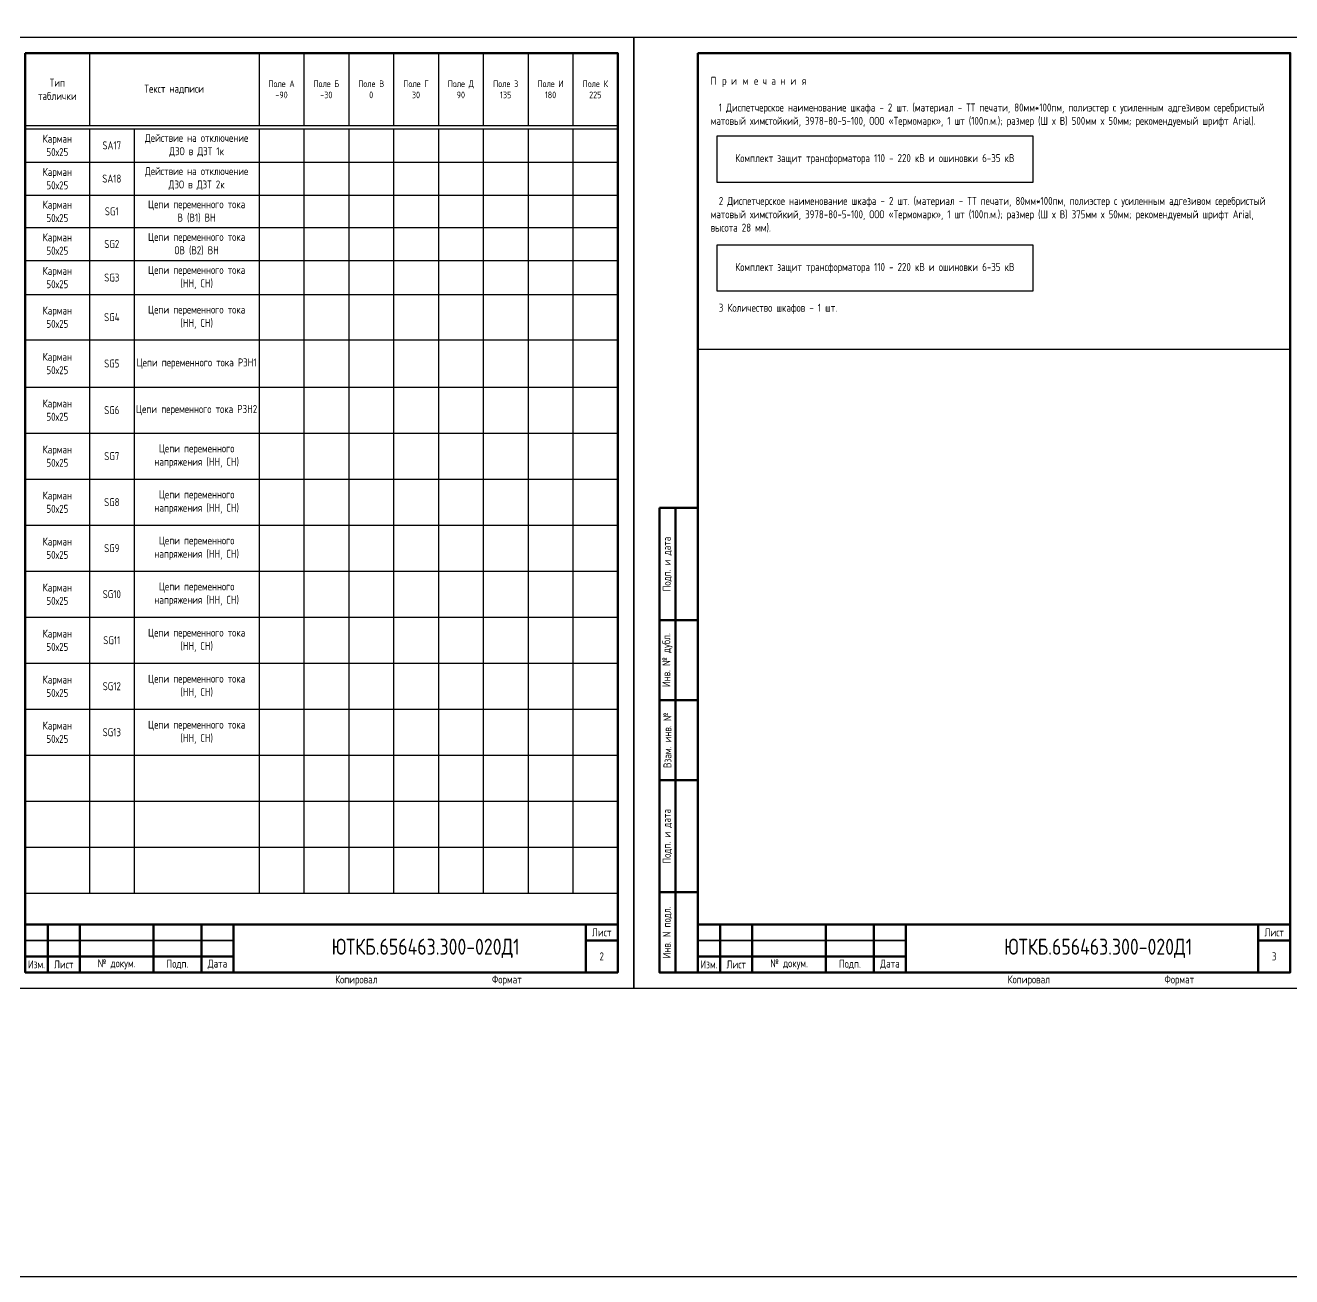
# Model space of a CAD drawing. Header units: millimetres. Extents: x -1117 to 5846, y -90 to 586.
# Drawn here: x -820 to -424.6, y -90 to 300.7 of the extents above; entities that cross this region are included whole.
import ezdxf

# ---------------------------------------------------------------- set-up
doc = ezdxf.new("R2010")
doc.units = ezdxf.units.MM
doc.styles.add('Gost_type_A', font='GOST_0.TTF')

# ---------------------------------------------------------------- blocks, each defined once
blk = doc.blocks.new('Формат_А4')
blk.add_lwpolyline([(0, 297), (0, 0), (-210, 0), (-210, 297)], close=True)
at = {"lineweight": 50}
blk.add_lwpolyline([(-190, 292), (-5, 292), (-5, 5), (-190, 5)], close=True, dxfattribs=at)
blk = doc.blocks.new('*T24')
at = {"color": 0, "linetype": 'ByBlock', "lineweight": -2, "transparency": 16777216}
for p, q in [((0, 0), (185, 0)), ((0, 0), (0, -237.02)), ((20, 0), (20, -22.61)), ((73, 0), (73, -22.61)), ((87, 0), (87, -22.61)), ((101, 0), (101, -22.61)), ((115, 0), (115, -22.61)), ((129, 0), (129, -22.61)), ((143, 0), (143, -22.61)), ((157, 0), (157, -22.61)), ((171, 0), (171, -22.61)), ((185, 0), (185, -237.02)), ((210, 0), (395, 0)), ((210, 0), (210, -262.31)), ((230, 0), (230, -22.61)), ((283, 0), (283, -22.61)), ((297, 0), (297, -22.61)), ((311, 0), (311, -22.61)), ((325, 0), (325, -22.61)), ((339, 0), (339, -22.61)), ((353, 0), (353, -22.61)), ((367, 0), (367, -22.61)), ((381, 0), (381, -22.61)), ((395, 0), (395, -262.31)), ((0, -22.61), (185, -22.61)), ((0, -23.61), (185, -23.61)), ((20, -23.61), (20, -237.02)), ((34, -23.61), (34, -237.02)), ((73, -23.61), (73, -237.02)), ((87, -23.61), (87, -237.02)), ((101, -23.61), (101, -237.02)), ((115, -23.61), (115, -237.02)), ((129, -23.61), (129, -237.02)), ((143, -23.61), (143, -237.02)), ((157, -23.61), (157, -237.02)), ((171, -23.61), (171, -237.02)), ((210, -22.61), (395, -22.61)), ((210, -23.61), (395, -23.61)), ((230, -23.61), (230, -262.31)), ((244, -23.61), (244, -262.31)), ((283, -23.61), (283, -262.31)), ((297, -23.61), (297, -262.31)), ((311, -23.61), (311, -262.31)), ((325, -23.61), (325, -262.31)), ((339, -23.61), (339, -262.31)), ((353, -23.61), (353, -262.31)), ((367, -23.61), (367, -262.31)), ((381, -23.61), (381, -262.31)), ((0, -33.28), (185, -33.28)), ((210, -33.99), (395, -33.99)), ((0, -42.95), (185, -42.95)), ((210, -44.37), (395, -44.37)), ((0, -52.62), (185, -52.62)), ((210, -54.4), (395, -54.4)), ((0, -62.29), (185, -62.29)), ((210, -64.78), (395, -64.78)), ((0, -71.96), (185, -71.96)), ((210, -75.34), (395, -75.34)), ((0, -81.98), (185, -81.98)), ((210, -89.54), (395, -89.54)), ((0, -91.65), (185, -91.65)), ((0, -102.04), (185, -102.04)), ((210, -104.27), (395, -104.27)), ((0, -112.42), (185, -112.42)), ((210, -118.64), (395, -118.64)), ((0, -122.8), (185, -122.8)), ((0, -133.19), (185, -133.19)), ((210, -133), (395, -133)), ((0, -143.57), (185, -143.57)), ((210, -147.37), (395, -147.37)), ((0, -153.95), (185, -153.95)), ((210, -161.74), (395, -161.74)), ((0, -164.34), (185, -164.34)), ((0, -174.72), (185, -174.72)), ((210, -176.11), (395, -176.11)), ((0, -185.1), (185, -185.1)), ((210, -190.47), (395, -190.47)), ((0, -195.49), (185, -195.49)), ((210, -204.84), (395, -204.84)), ((0, -205.87), (185, -205.87)), ((0, -216.25), (185, -216.25)), ((210, -219.21), (395, -219.21)), ((0, -226.64), (185, -226.64)), ((0, -237.02), (185, -237.02)), ((210, -233.58), (395, -233.58)), ((210, -247.94), (395, -247.94)), ((210, -262.31), (395, -262.31))]:
    blk.add_line(p, q, dxfattribs=at)
at = {"color": 0, "transparency": 16777216, "char_height": 2.5, "attachment_point": 5, "style": 'Gost_type_A'}
for s, insert, width in [('Тип таблички', (10, -11.3), 17), ('Текст надписи', (46.5, -11.3), 50), ('{\\H0.83333x;\\C256;Поле А \\P-90}', (80, -11.3), 11), ('{\\H0.83333x;\\C256;Поле Б\\P-30}', (94, -11.3), 11), ('{\\H0.83333x;\\C256;Поле В\\P0}', (108, -11.3), 11), ('{\\H0.83333x;\\C256;Поле Г\\P30}', (122, -11.3), 11), ('{\\H0.83333x;\\C256;Поле Д\\P90}', (136, -11.3), 11), ('{\\H0.83333x;\\C256;Поле З\\P135}', (150, -11.3), 11), ('{\\H0.83333x;\\C256;Поле И\\P180}', (164, -11.3), 11), ('{\\H0.83333x;\\C256;Поле К\\P225}', (178, -11.3), 11), ('Тип таблички', (220, -11.3), 17), ('Текст надписи', (256.5, -11.3), 50), ('{\\H0.83333x;\\C256;Поле А \\P-90}', (290, -11.3), 11), ('{\\H0.83333x;\\C256;Поле Б\\P-30}', (304, -11.3), 11), ('{\\H0.83333x;\\C256;Поле В\\P0}', (318, -11.3), 11), ('{\\H0.83333x;\\C256;Поле Г\\P30}', (332, -11.3), 11), ('{\\H0.83333x;\\C256;Поле Д\\P90}', (346, -11.3), 11), ('{\\H0.83333x;\\C256;Поле З\\P135}', (360, -11.3), 11), ('{\\H0.83333x;\\C256;Поле И\\P180}', (374, -11.3), 11), ('{\\H0.83333x;\\C256;Поле К\\P225}', (388, -11.3), 11), ('Карман\\P50х25', (10, -28.44), 17), ('A1', (27, -28.44), 11), ('ИЭУ', (53.5, -28.44), 36), ('Карман\\P50х25', (220, -28.8), 17), ('SA17', (237, -28.8), 11), ('Действие на отключение\\PДЗО в ДЗТ 1к', (263.5, -28.8), 36), ('Карман\\P50х25', (10, -38.11), 17), ('Действие на отключение\\PДЗО в ДЗТ 2к', (263.5, -39.18), 36), ('A1.1', (27, -38.11), 11), ('ИЧМ ИЭУ', (53.5, -38.11), 36), ('Карман\\P50х25', (220, -39.18), 17), ('SA18', (237, -39.18), 11), ('Карман\\P50х25', (10, -47.78), 17), ('A2', (27, -47.78), 11), ('ИЭУ', (53.5, -47.78), 36), ('Карман\\P50х25', (220, -49.39), 17), ('Цепи переменного тока \\PВ (В1) ВН', (263.5, -49.39), 36), ('SG1', (237, -49.39), 11), ('Карман\\P50х25', (10, -57.45), 17), ('A2.1', (27, -57.45), 11), ('ИЧМ ИЭУ', (53.5, -57.45), 36), ('Карман\\P50х25', (220, -59.59), 17), ('SG2', (237, -59.59), 11), ('Цепи переменного тока \\PОВ (В2) ВН', (263.5, -59.59), 36), ('Карман\\P50х25', (10, -67.12), 17), ('HL1', (27, -67.12), 11), ('Вызов', (53.5, -67.12), 36), ('Карман\\P50х25', (220, -70.06), 17), ('{\\C5;Цепи переменного тока (НН, СН)}', (263.5, -70.06), 36), ('SG3', (237, -70.06), 11), ('Карман\\P50х25', (10, -76.97), 17), ('Действие на отключение\\PВ (В1) ВН', (53.5, -76.97), 36), ('SA1', (27, -76.97), 11), ('{\\C5;Цепи переменного тока (НН, СН)}', (263.5, -82.44), 36), ('Карман\\P50х25', (220, -82.44), 17), ('SG4', (237, -82.44), 11), ('Карман\\P50х25', (10, -86.82), 17), ('SA2', (27, -86.82), 11), ('Пуск УРОВ В (В1) ВН', (53.5, -86.82), 36), ('Карман\\P50х25', (10, -96.85), 17), ('Действие на отключение\\PОВ (В2) ВН', (53.5, -96.85), 36), ('Карман\\P50х25', (220, -96.9), 17), ('SA3', (27, -96.85), 11), ('SG5', (237, -96.9), 11), ('{\\C256;Цепи переменного тока РЗН1}', (263.5, -96.9), 36), ('Карман\\P50х25', (10, -107.23), 17), ('SA4', (27, -107.23), 11), ('Пуск УРОВ ОВ (В2) ВН', (53.5, -107.23), 36), ('Карман\\P50х25', (220, -111.45), 17), ('SG6', (237, -111.45), 11), ('{\\C256;Цепи переменного тока РЗН2}', (263.5, -111.45), 36), ('Карман\\P50х25', (10, -117.61), 17), ('{\\C5;Действие на отключение\\P (НН, СН)}', (53.5, -117.61), 36), ('SA5', (27, -117.61), 11), ('Карман\\P50х25', (220, -125.82), 17), ('{\\C256;Цепи переменного напряжения\\C5; (НН, СН)}', (263.5, -125.82), 36), ('Карман\\P50х25', (10, -128), 17), ('{\\C5;Пуск УРОВ (НН, СН)}', (53.5, -128), 36), ('SG7', (237, -125.82), 11), ('SA6', (27, -128), 11), ('Карман\\P50х25', (10, -138.38), 17), ('SA7', (27, -138.38), 11), ('{\\C5;Действие на отключение (НН, СН)}', (53.5, -138.38), 36), ('Карман\\P50х25', (220, -140.19), 17), ('{\\C256;Цепи переменного напряжения\\C5; (НН, СН)}', (263.5, -140.19), 36), ('SG8', (237, -140.19), 11), ('Карман\\P50х25', (10, -148.76), 17), ('SA8', (27, -148.76), 11), ('{\\C5;Пуск УРОВ (НН, СН)}', (53.5, -148.76), 36), ('Карман\\P50х25', (220, -154.56), 17), ('SG9', (237, -154.56), 11), ('{\\C256;Цепи переменного напряжения\\C5; (НН, СН)}', (263.5, -154.56), 36), ('Карман\\P50х25', (10, -159.15), 17), ('SA9', (27, -159.15), 11), ('{\\C5;Действие на отключение (НН, СН)}', (53.5, -159.15), 36), ('Карман\\P50х25', (220, -168.92), 17), ('{\\C256;Цепи переменного напряжения\\C5; (НН, СН)}', (263.5, -168.92), 36), ('Карман\\P50х25', (10, -169.53), 17), ('SA10', (27, -169.53), 11), ('{\\C5;Пуск УРОВ (НН, СН)}', (53.5, -169.53), 36), ('SG10', (237, -168.92), 11), ('Карман\\P50х25', (10, -179.91), 17), ('Действие на отключение\\Pсмежного трансформатора', (53.5, -179.91), 36), ('SA11', (27, -179.91), 11), ('Карман\\P50х25', (220, -183.29), 17), ('{\\C256;Цепи переменного тока\\C5; (НН, СН)}', (263.5, -183.29), 36), ('SG11', (237, -183.29), 11), ('Карман\\P50х25', (10, -190.3), 17), ('SA12', (27, -190.3), 11), ('Действие на отключение\\PСВ ВН', (53.5, -190.3), 36), ('Карман\\P50х25', (10, -200.68), 17), ('Действие на отключение\\PШСВ ВН', (53.5, -200.68), 36), ('Карман\\P50х25', (220, -197.66), 17), ('SG12', (237, -197.66), 11), ('{\\C256;Цепи переменного тока\\C5; (НН, СН)}', (263.5, -197.66), 36), ('SA13', (27, -200.68), 11), ('Карман\\P50х25', (10, -211.06), 17), ('Действие на отключение\\PСВ CН', (53.5, -211.06), 36), ('Карман\\P50х25', (220, -212.02), 17), ('{\\C256;Цепи переменного тока\\C5; (НН, СН)}', (263.5, -212.02), 36), ('SA14', (27, -211.06), 11), ('SG13', (237, -212.02), 11), ('Карман\\P50х25', (10, -221.45), 17), ('SA15', (27, -221.45), 11), ('Действие на отключение\\PАПТ', (53.5, -221.45), 36), ('Карман\\P50х25', (10, -231.83), 17), ('Действие на отключение\\PОК', (53.5, -231.83), 36), ('SA16', (27, -231.83), 11)]:
    blk.add_mtext(s, dxfattribs=dict(at, insert=insert, width=width))
blk = doc.blocks.new('Штамп малый нижний')
at = {"lineweight": 50}
for points in [[(-185, 15), (-178, 15), (-178, 5), (-185, 5)], [(-178, 15), (-168, 15), (-168, 5), (-178, 5)], [(-168, 15), (-145, 15), (-145, 5), (-168, 5)], [(-145, 15), (-130, 15), (-130, 5), (-145, 5)], [(-130, 15), (-120, 15), (-120, 5), (-130, 5)], [(-120, 15), (-10, 15), (-10, 0), (-120, 0)], [(-10, 15), (0, 15), (0, 10), (-10, 10)], [(-10, 10), (0, 10), (0, 0), (-10, 0)], [(-185, 5), (-178, 5), (-178, 0), (-185, 0)], [(-178, 5), (-168, 5), (-168, 0), (-178, 0)], [(-168, 5), (-145, 5), (-145, 0), (-168, 0)], [(-145, 5), (-130, 5), (-130, 0), (-145, 0)], [(-130, 5), (-120, 5), (-120, 0), (-130, 0)]]:
    blk.add_lwpolyline(points, close=True, dxfattribs=at)
for points in [[(-185, 15), (-178, 15), (-178, 10), (-185, 10)], [(-178, 15), (-168, 15), (-168, 10), (-178, 10)], [(-168, 15), (-145, 15), (-145, 10), (-168, 10)], [(-145, 15), (-130, 15), (-130, 10), (-145, 10)], [(-130, 15), (-120, 15), (-120, 10), (-130, 10)], [(-185, 10), (-178, 10), (-178, 5), (-185, 5)], [(-178, 10), (-168, 10), (-168, 5), (-178, 5)], [(-168, 10), (-145, 10), (-145, 5), (-168, 5)], [(-145, 10), (-130, 10), (-130, 5), (-145, 5)], [(-130, 10), (-120, 10), (-120, 5), (-130, 5)]]:
    blk.add_lwpolyline(points, close=True)
at = {"char_height": 2.5, "style": 'Gost_type_A'}
for s, insert, width, attachment_point in [('Лист', (-5, 12.5), 10, 5), ('№ докум.', (-156.5, 2.5), 23, 5), ('Подп.', (-137.5, 2.5), 15, 5), ('Дата', (-125, 2.5), 10, 5), ('Изм.', (-181.5, 2.5), 7, 5), ('Лист', (-173, 2.5), 10, 5), ('Копировал', (-75, -2.53), 13.1202, 6), ('Формат', (-30, -2.53), 13.1202, 6)]:
    blk.add_mtext(s, dxfattribs=dict(at, insert=insert, width=width, attachment_point=attachment_point))
blk = doc.blocks.new('Штамп левый нижний')
at = {"lineweight": 50}
for points in [[(-12, 145), (-7, 145), (-7, 110), (-12, 110)], [(-7, 145), (0, 145), (0, 110), (-7, 110)], [(-12, 110), (-7, 110), (-7, 85), (-12, 85)], [(-7, 110), (0, 110), (0, 85), (-7, 85)], [(-12, 85), (-7, 85), (-7, 60), (-12, 60)], [(-7, 85), (0, 85), (0, 60), (-7, 60)], [(-12, 60), (-7, 60), (-7, 25), (-12, 25)], [(-7, 60), (0, 60), (0, 25), (-7, 25)], [(-12, 25), (-7, 25), (-7, 0), (-12, 0)], [(-7, 25), (0, 25), (0, 0), (-7, 0)]]:
    blk.add_lwpolyline(points, close=True, dxfattribs=at)
at = {"char_height": 2.5, "attachment_point": 5, "rotation": 90, "style": 'Gost_type_A'}
for s, insert, width in [('Подп. и дата', (-9.5, 127.5), 35), ('Инв. № дубл.', (-9.5, 97.5), 25), ('Взам. инв. №', (-9.5, 72.5), 25), ('Подп. и дата', (-9.5, 42.5), 35), ('Инв. N подл.', (-9.5, 12.5), 25)]:
    blk.add_mtext(s, dxfattribs=dict(at, insert=insert, width=width))
blk = doc.blocks.new('*T48')
at = {"color": 0, "linetype": 'ByBlock', "lineweight": -2, "transparency": 16777216}
for p, q in [((0, 0), (185, 0)), ((0, 0), (0, -262.31)), ((20, 0), (20, -22.61)), ((73, 0), (73, -22.61)), ((87, 0), (87, -22.61)), ((101, 0), (101, -22.61)), ((115, 0), (115, -22.61)), ((129, 0), (129, -22.61)), ((143, 0), (143, -22.61)), ((157, 0), (157, -22.61)), ((171, 0), (171, -22.61)), ((185, 0), (185, -262.31)), ((0, -22.61), (185, -22.61)), ((0, -23.61), (185, -23.61)), ((20, -23.61), (20, -262.31)), ((34, -23.61), (34, -262.31)), ((73, -23.61), (73, -262.31)), ((87, -23.61), (87, -262.31)), ((101, -23.61), (101, -262.31)), ((115, -23.61), (115, -262.31)), ((129, -23.61), (129, -262.31)), ((143, -23.61), (143, -262.31)), ((157, -23.61), (157, -262.31)), ((171, -23.61), (171, -262.31)), ((0, -33.99), (185, -33.99)), ((0, -44.37), (185, -44.37)), ((0, -54.4), (185, -54.4)), ((0, -64.78), (185, -64.78)), ((0, -75.34), (185, -75.34)), ((0, -89.54), (185, -89.54)), ((0, -104.27), (185, -104.27)), ((0, -118.64), (185, -118.64)), ((0, -133), (185, -133)), ((0, -147.37), (185, -147.37)), ((0, -161.74), (185, -161.74)), ((0, -176.11), (185, -176.11)), ((0, -190.47), (185, -190.47)), ((0, -204.84), (185, -204.84)), ((0, -219.21), (185, -219.21)), ((0, -233.58), (185, -233.58)), ((0, -247.94), (185, -247.94)), ((0, -262.31), (185, -262.31))]:
    blk.add_line(p, q, dxfattribs=at)
at = {"color": 0, "transparency": 16777216, "char_height": 2.5, "attachment_point": 5, "style": 'Gost_type_A'}
for s, insert, width in [('Тип таблички', (10, -11.3), 17), ('Текст надписи', (46.5, -11.3), 50), ('{\\H0.83333x;\\C256;Поле А \\P-90}', (80, -11.3), 11), ('{\\H0.83333x;\\C256;Поле Б\\P-30}', (94, -11.3), 11), ('{\\H0.83333x;\\C256;Поле В\\P0}', (108, -11.3), 11), ('{\\H0.83333x;\\C256;Поле Г\\P30}', (122, -11.3), 11), ('{\\H0.83333x;\\C256;Поле Д\\P90}', (136, -11.3), 11), ('{\\H0.83333x;\\C256;Поле З\\P135}', (150, -11.3), 11), ('{\\H0.83333x;\\C256;Поле И\\P180}', (164, -11.3), 11), ('{\\H0.83333x;\\C256;Поле К\\P225}', (178, -11.3), 11), ('Карман\\P50х25', (10, -28.8), 17), ('SA17', (27, -28.8), 11), ('Действие на отключение\\PДЗО в ДЗТ 1к', (53.5, -28.8), 36), ('Действие на отключение\\PДЗО в ДЗТ 2к', (53.5, -39.18), 36), ('Карман\\P50х25', (10, -39.18), 17), ('SA18', (27, -39.18), 11), ('Карман\\P50х25', (10, -49.39), 17), ('Цепи переменного тока \\PВ (В1) ВН', (53.5, -49.39), 36), ('SG1', (27, -49.39), 11), ('Карман\\P50х25', (10, -59.59), 17), ('SG2', (27, -59.59), 11), ('Цепи переменного тока \\PОВ (В2) ВН', (53.5, -59.59), 36), ('Карман\\P50х25', (10, -70.06), 17), ('{\\C5;Цепи переменного тока (НН, СН)}', (53.5, -70.06), 36), ('SG3', (27, -70.06), 11), ('{\\C5;Цепи переменного тока (НН, СН)}', (53.5, -82.44), 36), ('Карман\\P50х25', (10, -82.44), 17), ('SG4', (27, -82.44), 11), ('Карман\\P50х25', (10, -96.9), 17), ('SG5', (27, -96.9), 11), ('{\\C256;Цепи переменного тока РЗН1}', (53.5, -96.9), 36), ('Карман\\P50х25', (10, -111.45), 17), ('SG6', (27, -111.45), 11), ('{\\C256;Цепи переменного тока РЗН2}', (53.5, -111.45), 36), ('Карман\\P50х25', (10, -125.82), 17), ('{\\C256;Цепи переменного напряжения\\C5; (НН, СН)}', (53.5, -125.82), 36), ('SG7', (27, -125.82), 11), ('Карман\\P50х25', (10, -140.19), 17), ('{\\C256;Цепи переменного напряжения\\C5; (НН, СН)}', (53.5, -140.19), 36), ('SG8', (27, -140.19), 11), ('Карман\\P50х25', (10, -154.56), 17), ('SG9', (27, -154.56), 11), ('{\\C256;Цепи переменного напряжения\\C5; (НН, СН)}', (53.5, -154.56), 36), ('Карман\\P50х25', (10, -168.92), 17), ('{\\C256;Цепи переменного напряжения\\C5; (НН, СН)}', (53.5, -168.92), 36), ('SG10', (27, -168.92), 11), ('Карман\\P50х25', (10, -183.29), 17), ('{\\C256;Цепи переменного тока\\C5; (НН, СН)}', (53.5, -183.29), 36), ('SG11', (27, -183.29), 11), ('Карман\\P50х25', (10, -197.66), 17), ('SG12', (27, -197.66), 11), ('{\\C256;Цепи переменного тока\\C5; (НН, СН)}', (53.5, -197.66), 36), ('Карман\\P50х25', (10, -212.02), 17), ('{\\C256;Цепи переменного тока\\C5; (НН, СН)}', (53.5, -212.02), 36), ('SG13', (27, -212.02), 11)]:
    blk.add_mtext(s, dxfattribs=dict(at, insert=insert, width=width))

msp = doc.modelspace()

# ---------------------------------------------------------------- linework, layer by layer
msp.add_line((-610, 199.61), (-425, 199.61))
for points in [[(-1117.42, 586), (5845.64, 586), (5845.64, -90), (-1117.42, -90)], [(-604, 266.14), (-505.4, 266.14), (-505.4, 251.64), (-604, 251.64)], [(-604, 232.14), (-505.4, 232.14), (-505.4, 217.64), (-604, 217.64)]]:
    msp.add_lwpolyline(points, close=True)

# ---------------------------------------------------------------- block references
at = {"color": 1}
for name, p in [('Формат_А4', (-630, 0)), ('Формат_А4', (-420, 0)), ('Штамп левый нижний', (-610, 5)), ('Штамп малый нижний', (-635, 5)), ('Штамп малый нижний', (-425, 5))]:
    msp.add_blockref(name, p, dxfattribs=at)
for name, p in [('*T24', (-1030, 292)), ('*T48', (-820, 292))]:
    msp.add_blockref(name, p)

# ---------------------------------------------------------------- texts
at = {"char_height": 2.5, "style": 'Gost_type_A'}
for s, insert, width, attachment_point in [('\\pxql;{\\T2;\\C0;Примечания\\P\\P\\T1;  1 }Диспетчерское наименование шкафа - {\\C6;2 шт}. (материал - ТТ печати, 80мм*100пм, полиэстер с усиленным адгезивом серебристый матовый химстойкий, 3978-80-5-100, ООО «Термомарк», 1 шт (100п.м.); размер (Ш х В) {\\C6;500мм} х 50мм; рекомендуемый шрифт Arial).\\P\\P\\P\\P\\P\\P  2 Диспетчерское наименование шкафа - {\\C6;2 шт.} (материал - ТТ печати, 80мм*100пм, полиэстер с усиленным адгезивом серебристый матовый химстойкий, 3978-80-5-100, ООО «Термомарк», 1 шт (100п.м.); размер (Ш х В) 375мм х 50мм; рекомендуемый шрифт Arial, высота 28 мм).\\P\\P\\P\\P\\P\\P  3 Количество шкафов - 1 шт.', (-606, 284.61), 175, 1), ('Комплект защит трансформатора 110 - 220 кВ и ошиновки 6-35 кВ', (-554.7, 258.89), 98.6, 5), ('Комплект защит трансформатора 110 - 220 кВ и ошиновки 6-35 кВ', (-554.7, 224.89), 98.6, 5), ('2', (-640, 10), 10, 5), ('3', (-430, 10), 10, 5)]:
    msp.add_mtext(s, dxfattribs=dict(at, insert=insert, width=width, attachment_point=attachment_point))
at = {"color": 1, "char_height": 5, "width": 120, "attachment_point": 5, "style": 'Gost_type_A'}
for insert in [(-695, 12.5), (-485, 12.5)]:
    msp.add_mtext('{\\C256;ЮТКБ.656463.300-020Д1}', dxfattribs=dict(at, insert=insert))

doc.saveas('drawing.dxf')
